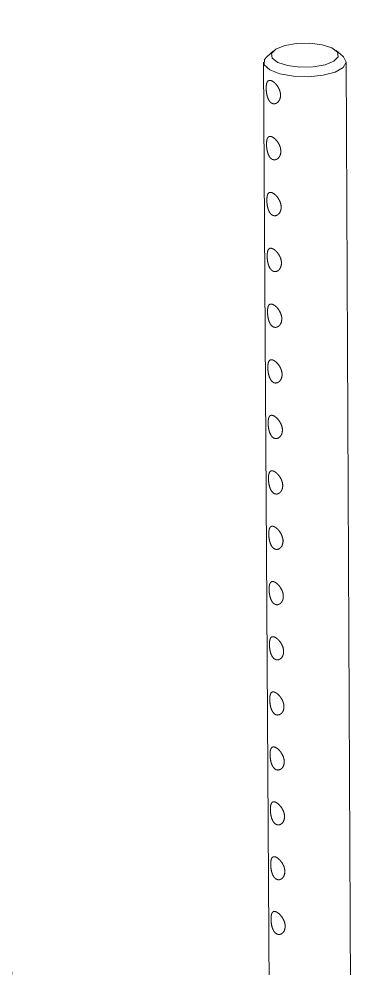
# Model space of a CAD drawing. Header units: millimetres. Extents: x -151 to 157, y -71 to 282.
# Drawn here: x -66.5 to -48.2, y 110.6 to 162.8 of the extents above; entities that cross this region are included whole.
import ezdxf

# ---------------------------------------------------------------- set-up
doc = ezdxf.new("R2010")
doc.units = ezdxf.units.MM

msp = doc.modelspace()

# ---------------------------------------------------------------- linework, layer by layer
at = {"color": 7, "linetype": 'Continuous', "lineweight": 15}
for p, q in [((-52.465, 161.056), (-52.844, 160.725)), ((-48.653, 160.743), (-49.035, 161.07)), ((-53.014, 160.415), (-52.677, 102.623)), ((-48.215, 102.65), (-48.48, 160.435))]:
    msp.add_line(p, q, dxfattribs=at)
at = {"color": 7, "linetype": 'Continuous', "lineweight": 15, "flags": 128}
for points in [[(-51.856, 161.338), (-52.341, 161.145), (-52.584, 160.901), (-52.548, 160.643), (-52.237, 160.411), (-51.7, 160.239), (-51.018, 160.155), (-50.294, 160.171), (-49.64, 160.284), (-49.155, 160.478), (-48.913, 160.722), (-48.951, 160.98), (-49.262, 161.212), (-49.799, 161.383), (-50.481, 161.467), (-51.203, 161.451), (-51.856, 161.338)], [(-48.653, 160.743), (-48.629, 160.721), (-48.48, 160.429), (-48.638, 160.136), (-49.08, 159.882), (-49.749, 159.702), (-50.552, 159.619), (-51.382, 159.646), (-52.126, 159.778), (-52.683, 159.997), (-52.978, 160.275), (-52.972, 160.572), (-52.844, 160.725)]]:
    msp.add_lwpolyline(points, dxfattribs=at)
at = {"color": 7, "linetype": 'Continuous', "lineweight": 15}
for points, knots in [([(-63.957, 50.962), (-63.979, 52.814), (-64.04, 58.195), (-64.264, 67.201), (-64.681, 78.027), (-65.261, 88.983), (-66.002, 100.059), (-66.905, 111.248), (-67.971, 122.539), (-69.199, 133.922), (-70.589, 145.387), (-72.142, 156.925), (-73.856, 168.524), (-75.73, 180.175), (-77.765, 191.867), (-79.957, 203.588), (-82.307, 215.328), (-84.812, 227.076), (-87.471, 238.82), (-90.28, 250.55), (-93.24, 262.253), (-96.009, 272.678), (-97.826, 279.184), (-98.562, 281.818)], [0, 0, 0, 0, 0.026046, 0.075542, 0.125037, 0.174531, 0.224024, 0.273516, 0.323007, 0.372497, 0.421986, 0.471475, 0.520963, 0.570451, 0.619938, 0.669425, 0.718911, 0.768397, 0.817884, 0.86737, 0.916856, 0.966342, 1, 1, 1, 1]), ([(-52.088, 158.694), (-52.087, 158.53), (-52.101, 158.453), (-52.155, 158.319), (-52.194, 158.262), (-52.286, 158.178), (-52.34, 158.15), (-52.448, 158.13), (-52.504, 158.137), (-52.608, 158.187), (-52.655, 158.229), (-52.737, 158.34), (-52.77, 158.409), (-52.823, 158.563), (-52.842, 158.648), (-52.867, 158.819), (-52.874, 158.907), (-52.875, 159.068), (-52.869, 159.144), (-52.846, 159.27), (-52.827, 159.321), (-52.75, 159.432), (-52.667, 159.445), (-52.511, 159.371), (-52.455, 159.331), (-52.346, 159.228), (-52.292, 159.164), (-52.198, 159.022), (-52.158, 158.942), (-52.103, 158.779), (-52.088, 158.694), (-52.087, 158.53)], [-0.0625, -0.0625, 0, 0, 0.0625, 0.0625, 0.125, 0.125, 0.1875, 0.1875, 0.25, 0.25, 0.3125, 0.3125, 0.375, 0.375, 0.4375, 0.4375, 0.5, 0.5, 0.5625, 0.5625, 0.625, 0.625, 0.75, 0.75, 0.8125, 0.8125, 0.875, 0.875, 0.9375, 0.9375, 1, 1, 1.0625, 1.0625]), ([(-52.071, 155.612), (-52.07, 155.448), (-52.084, 155.372), (-52.138, 155.238), (-52.177, 155.181), (-52.269, 155.097), (-52.322, 155.07), (-52.431, 155.049), (-52.487, 155.057), (-52.59, 155.106), (-52.637, 155.148), (-52.719, 155.26), (-52.752, 155.329), (-52.805, 155.483), (-52.824, 155.568), (-52.85, 155.739), (-52.856, 155.827), (-52.857, 155.988), (-52.851, 156.063), (-52.828, 156.189), (-52.809, 156.24), (-52.732, 156.35), (-52.649, 156.363), (-52.494, 156.288), (-52.438, 156.248), (-52.328, 156.145), (-52.274, 156.081), (-52.181, 155.939), (-52.141, 155.86), (-52.086, 155.696), (-52.071, 155.612), (-52.07, 155.448)], [-0.0625, -0.0625, 0, 0, 0.0625, 0.0625, 0.125, 0.125, 0.1875, 0.1875, 0.25, 0.25, 0.3125, 0.3125, 0.375, 0.375, 0.4375, 0.4375, 0.5, 0.5, 0.5625, 0.5625, 0.625, 0.625, 0.75, 0.75, 0.8125, 0.8125, 0.875, 0.875, 0.9375, 0.9375, 1, 1, 1.0625, 1.0625]), ([(-52.053, 152.535), (-52.052, 152.371), (-52.067, 152.295), (-52.12, 152.161), (-52.159, 152.105), (-52.251, 152.021), (-52.305, 151.994), (-52.413, 151.974), (-52.469, 151.982), (-52.572, 152.031), (-52.62, 152.073), (-52.701, 152.185), (-52.735, 152.254), (-52.787, 152.408), (-52.806, 152.493), (-52.832, 152.664), (-52.838, 152.751), (-52.839, 152.912), (-52.834, 152.987), (-52.81, 153.113), (-52.792, 153.164), (-52.715, 153.273), (-52.632, 153.286), (-52.476, 153.211), (-52.42, 153.171), (-52.311, 153.068), (-52.257, 153.004), (-52.164, 152.862), (-52.124, 152.783), (-52.069, 152.619), (-52.053, 152.535), (-52.052, 152.371)], [-0.0625, -0.0625, 0, 0, 0.0625, 0.0625, 0.125, 0.125, 0.1875, 0.1875, 0.25, 0.25, 0.3125, 0.3125, 0.375, 0.375, 0.4375, 0.4375, 0.5, 0.5, 0.5625, 0.5625, 0.625, 0.625, 0.75, 0.75, 0.8125, 0.8125, 0.875, 0.875, 0.9375, 0.9375, 1, 1, 1.0625, 1.0625]), ([(-52.036, 149.463), (-52.035, 149.3), (-52.05, 149.224), (-52.103, 149.09), (-52.142, 149.034), (-52.234, 148.951), (-52.287, 148.923), (-52.396, 148.904), (-52.452, 148.912), (-52.555, 148.961), (-52.602, 149.004), (-52.684, 149.116), (-52.717, 149.185), (-52.769, 149.339), (-52.789, 149.423), (-52.814, 149.594), (-52.82, 149.681), (-52.821, 149.842), (-52.816, 149.917), (-52.792, 150.042), (-52.774, 150.093), (-52.697, 150.202), (-52.614, 150.214), (-52.459, 150.139), (-52.403, 150.099), (-52.294, 149.995), (-52.24, 149.931), (-52.147, 149.79), (-52.107, 149.71), (-52.052, 149.547), (-52.036, 149.463), (-52.035, 149.3)], [-0.0625, -0.0625, 0, 0, 0.0625, 0.0625, 0.125, 0.125, 0.1875, 0.1875, 0.25, 0.25, 0.3125, 0.3125, 0.375, 0.375, 0.4375, 0.4375, 0.5, 0.5, 0.5625, 0.5625, 0.625, 0.625, 0.75, 0.75, 0.8125, 0.8125, 0.875, 0.875, 0.9375, 0.9375, 1, 1, 1.0625, 1.0625]), ([(-52.019, 146.396), (-52.018, 146.233), (-52.032, 146.157), (-52.086, 146.024), (-52.125, 145.968), (-52.217, 145.885), (-52.27, 145.858), (-52.378, 145.839), (-52.434, 145.847), (-52.537, 145.897), (-52.585, 145.939), (-52.666, 146.051), (-52.699, 146.12), (-52.752, 146.274), (-52.771, 146.359), (-52.796, 146.529), (-52.803, 146.617), (-52.804, 146.777), (-52.798, 146.852), (-52.774, 146.976), (-52.756, 147.027), (-52.679, 147.136), (-52.596, 147.148), (-52.441, 147.072), (-52.385, 147.032), (-52.276, 146.928), (-52.222, 146.864), (-52.129, 146.723), (-52.089, 146.643), (-52.034, 146.481), (-52.019, 146.396), (-52.018, 146.233)], [-0.0625, -0.0625, 0, 0, 0.0625, 0.0625, 0.125, 0.125, 0.1875, 0.1875, 0.25, 0.25, 0.3125, 0.3125, 0.375, 0.375, 0.4375, 0.4375, 0.5, 0.5, 0.5625, 0.5625, 0.625, 0.625, 0.75, 0.75, 0.8125, 0.8125, 0.875, 0.875, 0.9375, 0.9375, 1, 1, 1.0625, 1.0625]), ([(-52.002, 143.335), (-52.001, 143.172), (-52.015, 143.096), (-52.069, 142.964), (-52.108, 142.908), (-52.199, 142.825), (-52.253, 142.798), (-52.361, 142.779), (-52.417, 142.787), (-52.52, 142.837), (-52.567, 142.88), (-52.648, 142.992), (-52.682, 143.061), (-52.734, 143.215), (-52.753, 143.299), (-52.778, 143.47), (-52.785, 143.557), (-52.786, 143.717), (-52.78, 143.792), (-52.757, 143.916), (-52.738, 143.966), (-52.662, 144.074), (-52.579, 144.086), (-52.424, 144.01), (-52.368, 143.97), (-52.259, 143.867), (-52.205, 143.803), (-52.112, 143.661), (-52.072, 143.582), (-52.017, 143.419), (-52.002, 143.335), (-52.001, 143.172)], [-0.0625, -0.0625, 0, 0, 0.0625, 0.0625, 0.125, 0.125, 0.1875, 0.1875, 0.25, 0.25, 0.3125, 0.3125, 0.375, 0.375, 0.4375, 0.4375, 0.5, 0.5, 0.5625, 0.5625, 0.625, 0.625, 0.75, 0.75, 0.8125, 0.8125, 0.875, 0.875, 0.9375, 0.9375, 1, 1, 1.0625, 1.0625]), ([(-51.985, 140.279), (-51.984, 140.116), (-51.998, 140.041), (-52.052, 139.908), (-52.091, 139.852), (-52.182, 139.77), (-52.236, 139.743), (-52.344, 139.724), (-52.399, 139.732), (-52.502, 139.783), (-52.55, 139.825), (-52.631, 139.938), (-52.664, 140.007), (-52.716, 140.161), (-52.735, 140.245), (-52.761, 140.416), (-52.767, 140.502), (-52.768, 140.662), (-52.763, 140.737), (-52.739, 140.861), (-52.721, 140.911), (-52.644, 141.018), (-52.561, 141.03), (-52.406, 140.954), (-52.351, 140.913), (-52.242, 140.81), (-52.188, 140.746), (-52.095, 140.604), (-52.055, 140.525), (-52, 140.363), (-51.985, 140.279), (-51.984, 140.116)], [-0.0625, -0.0625, 0, 0, 0.0625, 0.0625, 0.125, 0.125, 0.1875, 0.1875, 0.25, 0.25, 0.3125, 0.3125, 0.375, 0.375, 0.4375, 0.4375, 0.5, 0.5, 0.5625, 0.5625, 0.625, 0.625, 0.75, 0.75, 0.8125, 0.8125, 0.875, 0.875, 0.9375, 0.9375, 1, 1, 1.0625, 1.0625]), ([(-51.968, 137.227), (-51.967, 137.065), (-51.981, 136.99), (-52.035, 136.858), (-52.074, 136.802), (-52.165, 136.72), (-52.218, 136.693), (-52.326, 136.675), (-52.382, 136.683), (-52.485, 136.734), (-52.532, 136.776), (-52.613, 136.889), (-52.646, 136.958), (-52.699, 137.112), (-52.718, 137.196), (-52.743, 137.366), (-52.749, 137.453), (-52.75, 137.613), (-52.745, 137.687), (-52.721, 137.81), (-52.703, 137.861), (-52.627, 137.968), (-52.544, 137.979), (-52.389, 137.902), (-52.333, 137.862), (-52.224, 137.758), (-52.171, 137.694), (-52.078, 137.553), (-52.038, 137.474), (-51.983, 137.311), (-51.968, 137.227), (-51.967, 137.065)], [-0.0625, -0.0625, 0, 0, 0.0625, 0.0625, 0.125, 0.125, 0.1875, 0.1875, 0.25, 0.25, 0.3125, 0.3125, 0.375, 0.375, 0.4375, 0.4375, 0.5, 0.5, 0.5625, 0.5625, 0.625, 0.625, 0.75, 0.75, 0.8125, 0.8125, 0.875, 0.875, 0.9375, 0.9375, 1, 1, 1.0625, 1.0625]), ([(-51.951, 134.181), (-51.95, 134.02), (-51.964, 133.944), (-52.018, 133.812), (-52.056, 133.757), (-52.148, 133.675), (-52.201, 133.649), (-52.309, 133.63), (-52.365, 133.639), (-52.467, 133.69), (-52.515, 133.732), (-52.596, 133.845), (-52.629, 133.914), (-52.681, 134.068), (-52.7, 134.152), (-52.725, 134.322), (-52.732, 134.409), (-52.733, 134.568), (-52.727, 134.642), (-52.704, 134.765), (-52.686, 134.815), (-52.609, 134.922), (-52.526, 134.933), (-52.372, 134.856), (-52.316, 134.815), (-52.207, 134.712), (-52.153, 134.648), (-52.061, 134.506), (-52.021, 134.427), (-51.966, 134.265), (-51.951, 134.181), (-51.95, 134.02)], [-0.0625, -0.0625, 0, 0, 0.0625, 0.0625, 0.125, 0.125, 0.1875, 0.1875, 0.25, 0.25, 0.3125, 0.3125, 0.375, 0.375, 0.4375, 0.4375, 0.5, 0.5, 0.5625, 0.5625, 0.625, 0.625, 0.75, 0.75, 0.8125, 0.8125, 0.875, 0.875, 0.9375, 0.9375, 1, 1, 1.0625, 1.0625]), ([(-51.934, 131.141), (-51.933, 130.979), (-51.947, 130.904), (-52.001, 130.772), (-52.039, 130.717), (-52.131, 130.635), (-52.184, 130.609), (-52.292, 130.591), (-52.347, 130.6), (-52.45, 130.651), (-52.497, 130.693), (-52.578, 130.806), (-52.611, 130.875), (-52.664, 131.029), (-52.683, 131.113), (-52.708, 131.283), (-52.714, 131.37), (-52.715, 131.529), (-52.71, 131.603), (-52.686, 131.726), (-52.668, 131.775), (-52.591, 131.881), (-52.509, 131.892), (-52.354, 131.815), (-52.299, 131.774), (-52.19, 131.67), (-52.136, 131.606), (-52.044, 131.465), (-52.004, 131.386), (-51.949, 131.224), (-51.934, 131.141), (-51.933, 130.979)], [-0.0625, -0.0625, 0, 0, 0.0625, 0.0625, 0.125, 0.125, 0.1875, 0.1875, 0.25, 0.25, 0.3125, 0.3125, 0.375, 0.375, 0.4375, 0.4375, 0.5, 0.5, 0.5625, 0.5625, 0.625, 0.625, 0.75, 0.75, 0.8125, 0.8125, 0.875, 0.875, 0.9375, 0.9375, 1, 1, 1.0625, 1.0625]), ([(-51.917, 128.105), (-51.916, 127.943), (-51.93, 127.868), (-51.984, 127.737), (-52.022, 127.682), (-52.114, 127.601), (-52.167, 127.575), (-52.274, 127.557), (-52.33, 127.565), (-52.433, 127.617), (-52.48, 127.659), (-52.561, 127.772), (-52.594, 127.841), (-52.646, 127.995), (-52.665, 128.079), (-52.69, 128.249), (-52.697, 128.336), (-52.698, 128.494), (-52.692, 128.568), (-52.669, 128.691), (-52.65, 128.74), (-52.574, 128.846), (-52.491, 128.856), (-52.337, 128.779), (-52.281, 128.738), (-52.173, 128.634), (-52.119, 128.57), (-52.027, 128.429), (-51.987, 128.35), (-51.932, 128.188), (-51.917, 128.105), (-51.916, 127.943)], [-0.0625, -0.0625, 0, 0, 0.0625, 0.0625, 0.125, 0.125, 0.1875, 0.1875, 0.25, 0.25, 0.3125, 0.3125, 0.375, 0.375, 0.4375, 0.4375, 0.5, 0.5, 0.5625, 0.5625, 0.625, 0.625, 0.75, 0.75, 0.8125, 0.8125, 0.875, 0.875, 0.9375, 0.9375, 1, 1, 1.0625, 1.0625]), ([(-51.9, 125.074), (-51.899, 124.913), (-51.913, 124.838), (-51.967, 124.707), (-52.005, 124.652), (-52.097, 124.571), (-52.15, 124.545), (-52.257, 124.528), (-52.313, 124.536), (-52.415, 124.588), (-52.462, 124.631), (-52.543, 124.744), (-52.576, 124.813), (-52.629, 124.966), (-52.647, 125.051), (-52.673, 125.22), (-52.679, 125.307), (-52.68, 125.465), (-52.675, 125.539), (-52.651, 125.661), (-52.633, 125.71), (-52.557, 125.815), (-52.474, 125.825), (-52.32, 125.747), (-52.264, 125.707), (-52.156, 125.603), (-52.102, 125.539), (-52.01, 125.398), (-51.97, 125.319), (-51.915, 125.157), (-51.9, 125.074), (-51.899, 124.913)], [-0.0625, -0.0625, 0, 0, 0.0625, 0.0625, 0.125, 0.125, 0.1875, 0.1875, 0.25, 0.25, 0.3125, 0.3125, 0.375, 0.375, 0.4375, 0.4375, 0.5, 0.5, 0.5625, 0.5625, 0.625, 0.625, 0.75, 0.75, 0.8125, 0.8125, 0.875, 0.875, 0.9375, 0.9375, 1, 1, 1.0625, 1.0625]), ([(-51.883, 122.048), (-51.882, 121.888), (-51.897, 121.813), (-51.95, 121.682), (-51.988, 121.627), (-52.079, 121.547), (-52.133, 121.521), (-52.24, 121.504), (-52.296, 121.512), (-52.398, 121.564), (-52.445, 121.607), (-52.526, 121.72), (-52.559, 121.789), (-52.611, 121.943), (-52.63, 122.027), (-52.655, 122.196), (-52.662, 122.283), (-52.662, 122.441), (-52.657, 122.514), (-52.634, 122.636), (-52.615, 122.686), (-52.539, 122.79), (-52.457, 122.799), (-52.303, 122.721), (-52.247, 122.681), (-52.139, 122.577), (-52.085, 122.513), (-51.993, 122.372), (-51.953, 122.293), (-51.898, 122.132), (-51.883, 122.048), (-51.882, 121.888)], [-0.0625, -0.0625, 0, 0, 0.0625, 0.0625, 0.125, 0.125, 0.1875, 0.1875, 0.25, 0.25, 0.3125, 0.3125, 0.375, 0.375, 0.4375, 0.4375, 0.5, 0.5, 0.5625, 0.5625, 0.625, 0.625, 0.75, 0.75, 0.8125, 0.8125, 0.875, 0.875, 0.9375, 0.9375, 1, 1, 1.0625, 1.0625]), ([(-51.866, 119.028), (-51.865, 118.867), (-51.88, 118.793), (-51.933, 118.662), (-51.971, 118.607), (-52.062, 118.527), (-52.115, 118.502), (-52.223, 118.485), (-52.278, 118.494), (-52.381, 118.545), (-52.428, 118.588), (-52.508, 118.701), (-52.541, 118.771), (-52.594, 118.924), (-52.612, 119.008), (-52.638, 119.178), (-52.644, 119.264), (-52.645, 119.422), (-52.64, 119.495), (-52.616, 119.617), (-52.598, 119.666), (-52.522, 119.77), (-52.439, 119.779), (-52.285, 119.701), (-52.23, 119.66), (-52.122, 119.556), (-52.068, 119.492), (-51.976, 119.351), (-51.936, 119.272), (-51.882, 119.111), (-51.866, 119.028), (-51.865, 118.867)], [-0.0625, -0.0625, 0, 0, 0.0625, 0.0625, 0.125, 0.125, 0.1875, 0.1875, 0.25, 0.25, 0.3125, 0.3125, 0.375, 0.375, 0.4375, 0.4375, 0.5, 0.5, 0.5625, 0.5625, 0.625, 0.625, 0.75, 0.75, 0.8125, 0.8125, 0.875, 0.875, 0.9375, 0.9375, 1, 1, 1.0625, 1.0625]), ([(-51.849, 116.012), (-51.849, 115.852), (-51.863, 115.777), (-51.916, 115.648), (-51.955, 115.593), (-52.045, 115.513), (-52.098, 115.487), (-52.206, 115.471), (-52.261, 115.48), (-52.363, 115.532), (-52.41, 115.575), (-52.491, 115.688), (-52.524, 115.757), (-52.576, 115.911), (-52.595, 115.995), (-52.62, 116.164), (-52.627, 116.25), (-52.628, 116.408), (-52.622, 116.481), (-52.599, 116.602), (-52.58, 116.651), (-52.504, 116.754), (-52.422, 116.763), (-52.268, 116.685), (-52.213, 116.644), (-52.104, 116.54), (-52.051, 116.476), (-51.959, 116.335), (-51.919, 116.256), (-51.865, 116.095), (-51.849, 116.012), (-51.849, 115.852)], [-0.0625, -0.0625, 0, 0, 0.0625, 0.0625, 0.125, 0.125, 0.1875, 0.1875, 0.25, 0.25, 0.3125, 0.3125, 0.375, 0.375, 0.4375, 0.4375, 0.5, 0.5, 0.5625, 0.5625, 0.625, 0.625, 0.75, 0.75, 0.8125, 0.8125, 0.875, 0.875, 0.9375, 0.9375, 1, 1, 1.0625, 1.0625]), ([(-51.833, 113.002), (-51.832, 112.842), (-51.846, 112.767), (-51.899, 112.638), (-51.938, 112.583), (-52.028, 112.504), (-52.081, 112.478), (-52.189, 112.462), (-52.244, 112.471), (-52.346, 112.523), (-52.393, 112.566), (-52.474, 112.68), (-52.507, 112.749), (-52.559, 112.902), (-52.578, 112.986), (-52.603, 113.155), (-52.609, 113.241), (-52.61, 113.399), (-52.605, 113.472), (-52.581, 113.593), (-52.563, 113.641), (-52.487, 113.744), (-52.405, 113.753), (-52.251, 113.674), (-52.196, 113.633), (-52.087, 113.529), (-52.034, 113.465), (-51.942, 113.324), (-51.902, 113.245), (-51.848, 113.085), (-51.833, 113.002), (-51.832, 112.842)], [-0.0625, -0.0625, 0, 0, 0.0625, 0.0625, 0.125, 0.125, 0.1875, 0.1875, 0.25, 0.25, 0.3125, 0.3125, 0.375, 0.375, 0.4375, 0.4375, 0.5, 0.5, 0.5625, 0.5625, 0.625, 0.625, 0.75, 0.75, 0.8125, 0.8125, 0.875, 0.875, 0.9375, 0.9375, 1, 1, 1.0625, 1.0625])]:
    msp.add_open_spline(points, degree=3, knots=knots, dxfattribs=at)

doc.saveas('drawing.dxf')
